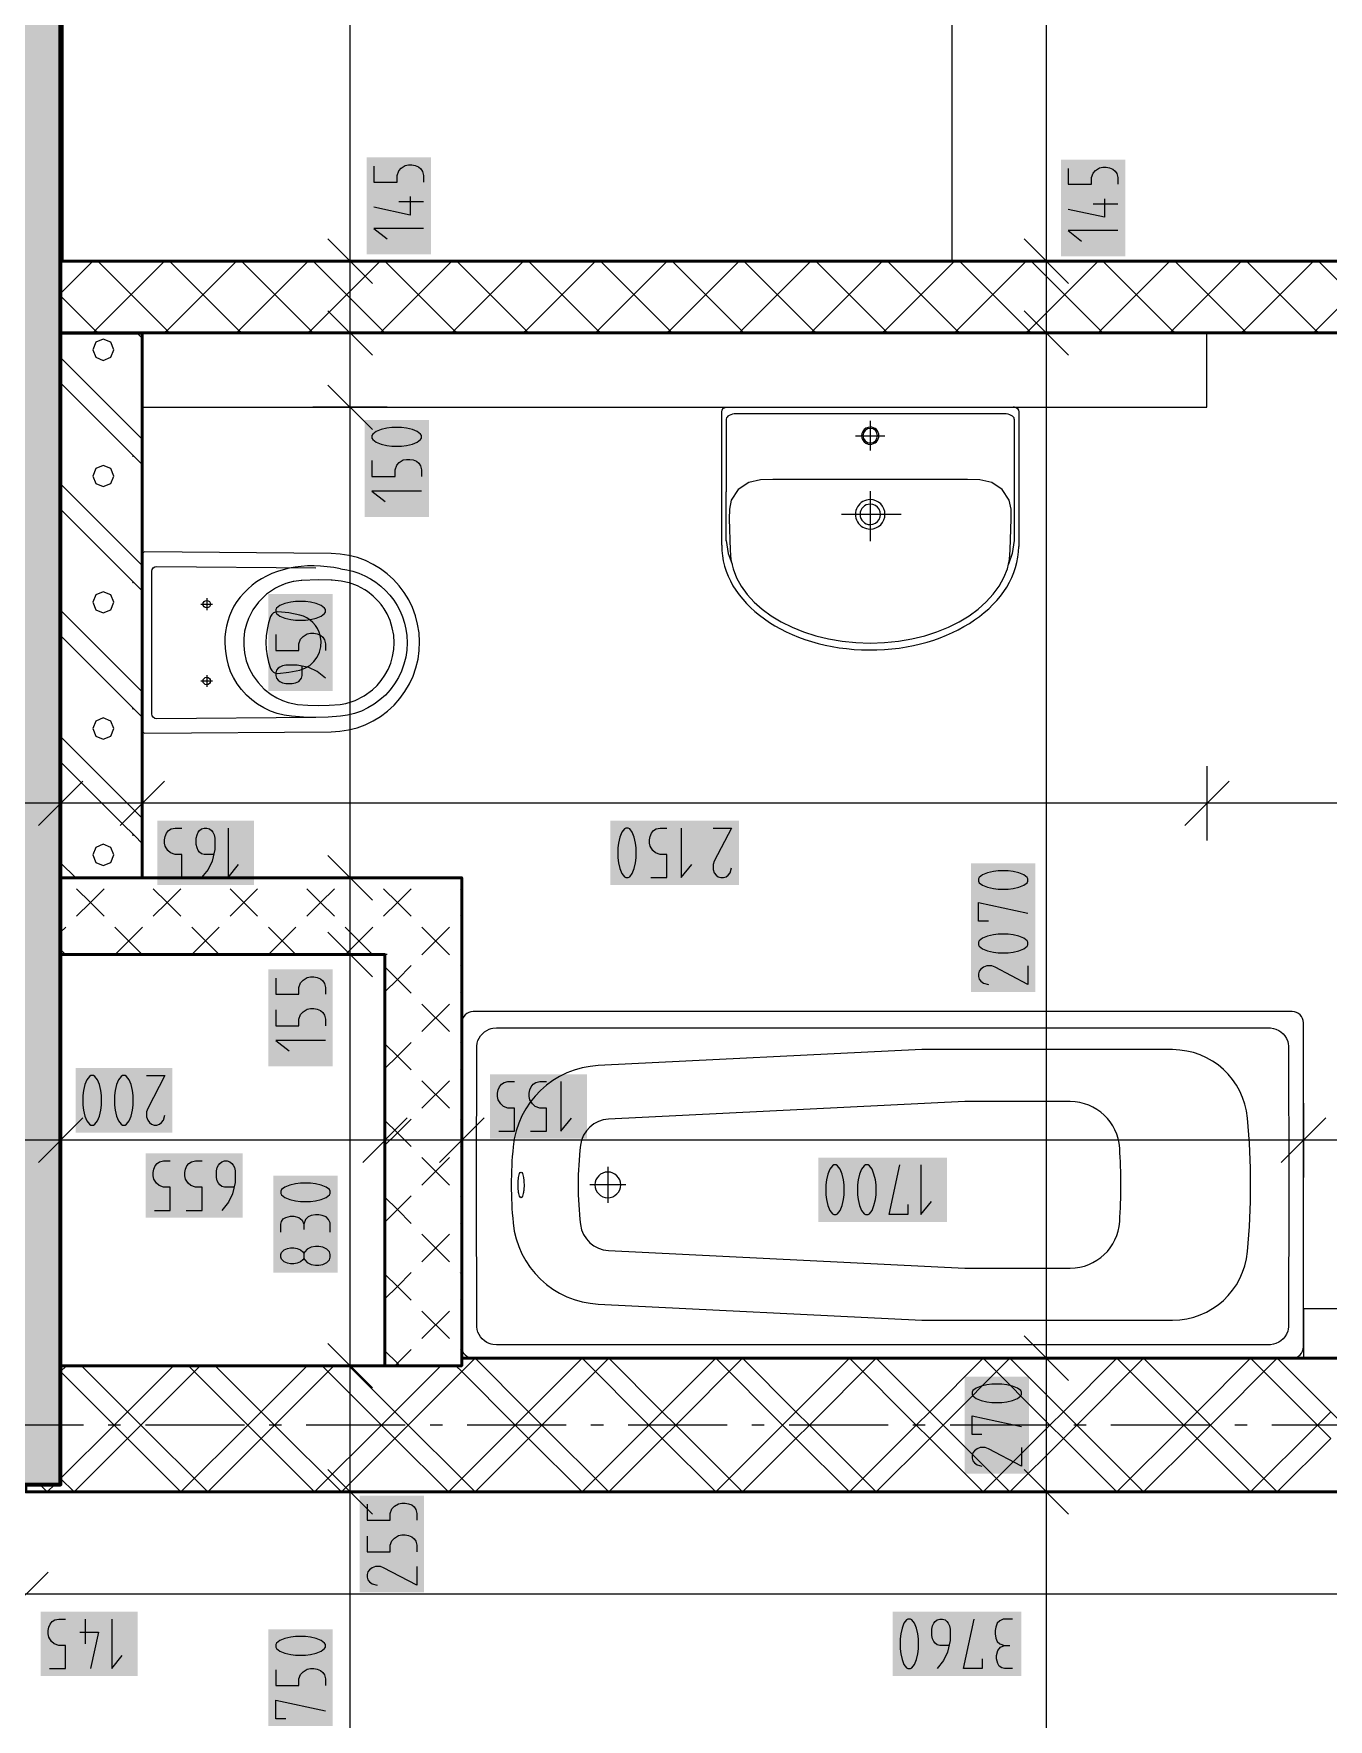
# Model space of a CAD drawing. Header units: millimetres. Extents: x 0 to 594, y 0 to 420.
# Drawn here: x 157.61 to 184.4, y 228.99 to 263.88 of the extents above; entities that cross this region are included whole.
import ezdxf

# ---------------------------------------------------------------- set-up
doc = ezdxf.new("R2010")
doc.units = ezdxf.units.MM
doc.header["$LTSCALE"] = 8
for name, color, linetype in [('PDF_Instalacni prizdivka do 1m', 7, 'Continuous'), ('PDF_Instalacni prizdivky', 7, 'Continuous'), ('PDF_Koty delkove', 7, 'Continuous'), ('PDF_Kuchyne', 7, 'Continuous'), ('PDF_Osy hlavni', 7, 'Continuous'), ('PDF_Pricky CP', 7, 'Continuous'), ('PDF_Pricky zdene', 7, 'Continuous'), ('PDF_Sanita', 7, 'Continuous'), ('PDF_Steny akusticke', 7, 'Continuous'), ('PDF_Steny obvodove nosne', 7, 'Continuous')]:
    doc.layers.add(name, color=color, linetype=linetype)

msp = doc.modelspace()

# ---------------------------------------------------------------- hatches: boundary and pattern name
at = {"layer": 'PDF_Steny obvodove nosne', "true_color": 0xc0c0c0, "transparency": 33554559}
msp.add_hatch(color=9, dxfattribs=at).paths.add_polyline_path([(156.114, 323.745), (156.114, 233.853), (158.164, 233.853), (158.164, 326.238), (158.164, 328.778), (156.114, 328.091)])

# ---------------------------------------------------------------- linework, layer by layer
at = {"layer": 'PDF_Instalacni prizdivka do 1m', "lineweight": 25}
for points in [[(181.893, 257.685), (159.855, 257.684), (159.855, 256.147), (181.893, 256.147)], [(183.891, 236.467), (193.219, 236.467), (193.219, 237.492), (183.891, 237.492)]]:
    msp.add_lwpolyline(points, close=True, dxfattribs=at)
at = {"layer": 'PDF_Instalacni prizdivky', "lineweight": 50}
msp.add_lwpolyline([(158.164, 257.684), (158.164, 246.41), (158.164, 246.41), (159.855, 246.41), (159.855, 257.684), (158.215, 257.684)], close=True, dxfattribs=at)
at = {"layer": 'PDF_Instalacni prizdivky', "lineweight": 9}
for points in [[(159.048, 257.558), (158.893, 257.494), (158.829, 257.339), (158.893, 257.183), (159.048, 257.119), (159.203, 257.183), (159.268, 257.339), (159.203, 257.494)], [(159.048, 254.944), (158.893, 254.88), (158.829, 254.725), (158.893, 254.57), (159.048, 254.505), (159.203, 254.57), (159.268, 254.725), (159.203, 254.88)], [(159.048, 252.331), (158.893, 252.266), (158.829, 252.111), (158.893, 251.956), (159.048, 251.892), (159.203, 251.956), (159.268, 252.111), (159.203, 252.266)], [(159.048, 249.717), (158.893, 249.653), (158.829, 249.497), (158.893, 249.342), (159.048, 249.278), (159.203, 249.342), (159.268, 249.497), (159.203, 249.653)], [(159.048, 247.103), (158.893, 247.039), (158.829, 246.884), (158.893, 246.728), (159.048, 246.664), (159.203, 246.728), (159.268, 246.884), (159.203, 247.039)]]:
    msp.add_lwpolyline(points, close=True, dxfattribs=at)
for points in [[(159.855, 257.577), (159.748, 257.684)], [(159.855, 255.486), (159.702, 255.64), (158.164, 257.177)], [(159.702, 255.117), (159.44, 255.378), (158.164, 256.654)], [(159.855, 254.963), (159.702, 255.117)], [(159.855, 252.872), (159.702, 253.026), (158.164, 254.563)], [(159.44, 252.765), (158.164, 254.041)], [(159.702, 252.503), (159.44, 252.765)], [(159.855, 252.349), (159.702, 252.503)], [(159.855, 250.258), (159.702, 250.412), (158.164, 251.95)], [(159.44, 250.151), (158.164, 251.427)], [(159.702, 249.889), (159.44, 250.151)], [(159.855, 249.736), (159.702, 249.889)], [(159.855, 247.645), (159.702, 247.798), (158.164, 249.336)], [(159.44, 247.537), (158.164, 248.813)], [(159.702, 247.276), (159.44, 247.537)], [(159.855, 247.122), (159.702, 247.276)], [(158.477, 246.41), (158.164, 246.722)]]:
    msp.add_lwpolyline(points, dxfattribs=at)
at = {"layer": 'PDF_Instalacni prizdivky', "lineweight": 9, "transparency": 33554559}
for points in [[(159.662, 255.112), (159.639, 255.135), (159.685, 255.135), (159.662, 255.158)], [(159.662, 252.498), (159.639, 252.521), (159.685, 252.521), (159.662, 252.545)], [(159.662, 249.885), (159.639, 249.908), (159.685, 249.908), (159.662, 249.931)], [(159.662, 247.271), (159.639, 247.294), (159.685, 247.294), (159.662, 247.317)]]:
    msp.add_solid(points, dxfattribs=at)
at = {"layer": 'PDF_Koty delkove', "lineweight": 18}
for points in [[(178.568, 182.604), (178.568, 201.866), (178.568, 210.659), (178.568, 212.995), (178.568, 215.762), (178.568, 218.325), (178.568, 233.7), (178.568, 236.467), (178.568, 257.685), (178.568, 259.171), (178.568, 335.475), (178.568, 336.243)], [(164.157, 181.118), (164.157, 187.78), (164.157, 189.266), (164.157, 194.093), (164.157, 206.172), (164.157, 211.719), (164.157, 212.995), (164.157, 215.557), (164.157, 215.838), (164.157, 218.325), (164.157, 225.492), (164.157, 226.012), (164.157, 226.058), (164.157, 231.871), (164.157, 233.7), (164.157, 236.313), (164.157, 244.821), (164.157, 246.41), (164.157, 256.147), (164.157, 257.685), (164.157, 259.171), (164.157, 262.63), (164.157, 326.238)], [(164.65, 261.137), (164.65, 260.808), (165.128, 260.808), (165.128, 260.945), (165.162, 261.041), (165.214, 261.096), (165.299, 261.15), (165.366, 261.164), (165.435, 261.164), (165.504, 261.15), (165.571, 261.123), (165.623, 261.082), (165.658, 261.028), (165.675, 260.945), (165.675, 260.808)], [(179.022, 261.092), (179.022, 260.763), (179.499, 260.763), (179.499, 260.901), (179.534, 260.996), (179.585, 261.051), (179.67, 261.105), (179.738, 261.119), (179.807, 261.119), (179.875, 261.105), (179.943, 261.078), (179.994, 261.037), (180.029, 260.983), (180.047, 260.901), (180.047, 260.763)], [(165.401, 260.507), (165.401, 260.123), (164.65, 260.288)], [(165.675, 260.398), (165.162, 260.398)], [(179.773, 260.462), (179.773, 260.079), (179.022, 260.244)], [(180.047, 260.353), (179.534, 260.353)], [(164.618, 258.71), (163.695, 259.632)], [(165.675, 259.85), (164.65, 259.85), (164.923, 259.631)], [(179.029, 258.71), (178.107, 259.632)], [(180.047, 259.805), (179.022, 259.805), (179.294, 259.587)], [(164.925, 259.171), (164.157, 259.171), (163.388, 259.171)], [(179.337, 259.171), (178.568, 259.171), (177.799, 259.171)], [(164.618, 257.223), (163.695, 258.146)], [(179.029, 257.223), (178.107, 258.146)], [(164.925, 257.685), (164.157, 257.685), (163.388, 257.685)], [(179.337, 257.685), (178.568, 257.685), (177.799, 257.685)], [(164.618, 255.686), (163.695, 256.608)], [(164.925, 256.147), (164.157, 256.147), (163.388, 256.147)], [(165.223, 255.728), (165.017, 255.728), (164.916, 255.714), (164.796, 255.686), (164.694, 255.645), (164.625, 255.591), (164.609, 255.563), (164.609, 255.509), (164.625, 255.481), (164.694, 255.427), (164.796, 255.386), (164.916, 255.358), (165.017, 255.344), (165.223, 255.344), (165.325, 255.358), (165.445, 255.386), (165.547, 255.427), (165.616, 255.481), (165.634, 255.509), (165.634, 255.563), (165.616, 255.591), (165.547, 255.645), (165.445, 255.686), (165.325, 255.714)], [(165.325, 255.714), (165.223, 255.728)], [(164.609, 255.043), (164.609, 254.715), (165.086, 254.715), (165.086, 254.852), (165.121, 254.947), (165.172, 255.002), (165.257, 255.057), (165.325, 255.07), (165.394, 255.07), (165.462, 255.057), (165.53, 255.029), (165.581, 254.988), (165.616, 254.934), (165.634, 254.852), (165.634, 254.715)], [(165.634, 254.413), (164.609, 254.413), (164.881, 254.195)], [(163.233, 252.127), (163.028, 252.127), (162.927, 252.113), (162.807, 252.086), (162.704, 252.045), (162.635, 251.991), (162.619, 251.963), (162.619, 251.909), (162.635, 251.881), (162.704, 251.827), (162.807, 251.786), (162.927, 251.758), (163.028, 251.744), (163.233, 251.744)], [(163.233, 251.744), (163.336, 251.758), (163.455, 251.786), (163.558, 251.827), (163.627, 251.881), (163.644, 251.909), (163.644, 251.963), (163.627, 251.991), (163.558, 252.045), (163.455, 252.086), (163.336, 252.113), (163.233, 252.127)], [(162.619, 251.443), (162.619, 251.115), (163.097, 251.115), (163.097, 251.252), (163.132, 251.347), (163.183, 251.402), (163.268, 251.456), (163.336, 251.47), (163.404, 251.47), (163.473, 251.456), (163.54, 251.429), (163.592, 251.388), (163.627, 251.334), (163.644, 251.252), (163.644, 251.115)], [(163.644, 250.54), (163.473, 250.677), (163.302, 250.759), (163.063, 250.813), (162.823, 250.813), (162.755, 250.799), (162.704, 250.772), (162.67, 250.745), (162.635, 250.704), (162.619, 250.649), (162.619, 250.595), (162.635, 250.54), (162.67, 250.499), (162.704, 250.472), (162.755, 250.444), (162.823, 250.43), (162.96, 250.43), (163.028, 250.444), (163.097, 250.472), (163.148, 250.54), (163.165, 250.595), (163.165, 250.786)], [(158.625, 248.412), (157.703, 247.49)], [(158.164, 248.72), (158.164, 247.951), (158.164, 247.182)], [(160.317, 248.412), (159.394, 247.49)], [(159.855, 248.72), (159.855, 247.951), (159.855, 247.182)], [(182.354, 248.412), (181.432, 247.49)], [(181.893, 248.72), (181.893, 247.951), (181.893, 247.182)], [(194.346, 247.951), (193.219, 247.951), (187.844, 247.951), (181.893, 247.951), (159.855, 247.951), (158.164, 247.951), (156.063, 247.951)], [(160.343, 246.414), (160.672, 246.414), (160.672, 246.891), (160.535, 246.891), (160.44, 246.926), (160.385, 246.977), (160.33, 247.062), (160.316, 247.13), (160.316, 247.199), (160.33, 247.267), (160.357, 247.335), (160.398, 247.386), (160.453, 247.421), (160.535, 247.439), (160.672, 247.439)], [(160.987, 247.027), (160.973, 247.096), (160.973, 247.233), (160.987, 247.301), (161.014, 247.352), (161.042, 247.386), (161.083, 247.421), (161.138, 247.439), (161.192, 247.439), (161.247, 247.421), (161.288, 247.386), (161.315, 247.352), (161.343, 247.301), (161.357, 247.233), (161.357, 246.994), (161.302, 246.755), (161.22, 246.584), (161.083, 246.414)], [(161.63, 247.439), (161.63, 246.414), (161.849, 246.686)], [(170.381, 246.414), (170.709, 246.414), (170.709, 246.891), (170.572, 246.891), (170.477, 246.926), (170.422, 246.977), (170.368, 247.062), (170.354, 247.13), (170.354, 247.199), (170.368, 247.267), (170.395, 247.335), (170.436, 247.386), (170.49, 247.421), (170.572, 247.439), (170.709, 247.439)], [(171.011, 247.439), (171.011, 246.414), (171.229, 246.686)], [(171.668, 247.439), (172.051, 247.439), (171.695, 246.755), (171.668, 246.686), (171.668, 246.584), (171.695, 246.516), (171.736, 246.465), (171.777, 246.43), (171.832, 246.414), (171.886, 246.414), (171.941, 246.43)], [(161.329, 246.891), (161.138, 246.891), (161.083, 246.909), (161.042, 246.942), (161.014, 246.977), (160.987, 247.027)], [(164.618, 245.948), (163.695, 246.871)], [(164.925, 246.41), (164.157, 246.41), (163.388, 246.41)], [(171.941, 246.43), (171.982, 246.465), (172.023, 246.516), (172.051, 246.618)], [(177.777, 246.556), (177.572, 246.556), (177.471, 246.542), (177.351, 246.515), (177.248, 246.474), (177.18, 246.419), (177.163, 246.391), (177.163, 246.337), (177.18, 246.309), (177.248, 246.255), (177.351, 246.214), (177.471, 246.186), (177.572, 246.172), (177.777, 246.172), (177.88, 246.186), (178, 246.214), (178.102, 246.255)], [(178.102, 246.255), (178.171, 246.309), (178.188, 246.337), (178.188, 246.391), (178.171, 246.419), (178.102, 246.474), (178, 246.515), (177.88, 246.542), (177.777, 246.556)], [(177.367, 245.515), (177.163, 245.515), (177.163, 245.899), (178.188, 245.68)], [(164.618, 244.36), (163.695, 245.282)], [(164.925, 244.821), (164.157, 244.821), (163.388, 244.821)], [(178.188, 244.585), (178.188, 244.201), (177.505, 244.557), (177.436, 244.585), (177.334, 244.585), (177.266, 244.557), (177.215, 244.516)], [(162.619, 244.333), (162.619, 244.004), (163.097, 244.004), (163.097, 244.141), (163.132, 244.237), (163.183, 244.292), (163.268, 244.346), (163.336, 244.36), (163.404, 244.36), (163.473, 244.346), (163.54, 244.319), (163.592, 244.278), (163.627, 244.224)], [(163.627, 244.224), (163.644, 244.141), (163.644, 244.004)], [(177.215, 244.516), (177.18, 244.475), (177.163, 244.42), (177.163, 244.366), (177.18, 244.311), (177.215, 244.27), (177.266, 244.229), (177.367, 244.201)], [(162.619, 243.676), (162.619, 243.347), (163.097, 243.347), (163.097, 243.484), (163.132, 243.58), (163.183, 243.635), (163.268, 243.689), (163.336, 243.703), (163.404, 243.703), (163.473, 243.689), (163.54, 243.662), (163.592, 243.621), (163.627, 243.567), (163.644, 243.484), (163.644, 243.347)], [(163.644, 243.046), (162.619, 243.046), (162.892, 242.827)], [(158.844, 241.292), (158.872, 241.309), (158.926, 241.377), (158.967, 241.48), (158.995, 241.6), (159.009, 241.701), (159.009, 241.906), (158.995, 242.009), (158.967, 242.129), (158.926, 242.231), (158.872, 242.3), (158.844, 242.317), (158.789, 242.317), (158.761, 242.3), (158.707, 242.231), (158.666, 242.129), (158.639, 242.009), (158.625, 241.906)], [(159.939, 242.317), (160.323, 242.317), (159.966, 241.633), (159.939, 241.565), (159.939, 241.462), (159.966, 241.395), (160.007, 241.343), (160.048, 241.309), (160.103, 241.292), (160.158, 241.292), (160.213, 241.309), (160.254, 241.343), (160.295, 241.395), (160.323, 241.496)], [(167.206, 241.951), (167.22, 242.02), (167.247, 242.087), (167.288, 242.138), (167.342, 242.173), (167.424, 242.191), (167.562, 242.191)], [(167.89, 241.166), (168.219, 241.166), (168.219, 241.643), (168.081, 241.643), (167.986, 241.678), (167.931, 241.729), (167.877, 241.815), (167.863, 241.882), (167.863, 241.951), (167.877, 242.02), (167.904, 242.087), (167.945, 242.138), (167.999, 242.173), (168.081, 242.191), (168.219, 242.191)], [(168.52, 242.191), (168.52, 241.166), (168.738, 241.438)], [(158.164, 241.748), (158.164, 240.979), (158.164, 240.21)], [(158.625, 241.906), (158.625, 241.701), (158.639, 241.6), (158.666, 241.48), (158.707, 241.377), (158.761, 241.309), (158.789, 241.292), (158.844, 241.292)], [(164.878, 241.748), (164.878, 240.979), (164.878, 240.21)], [(166.467, 241.748), (166.467, 240.979), (166.467, 240.21)], [(167.233, 241.166), (167.562, 241.166), (167.562, 241.643), (167.424, 241.643), (167.329, 241.678), (167.274, 241.729), (167.22, 241.815), (167.206, 241.882), (167.206, 241.951)], [(183.891, 241.748), (183.891, 240.979), (183.891, 240.21)], [(158.625, 241.44), (157.703, 240.518)], [(165.339, 241.44), (164.417, 240.518)], [(166.928, 241.44), (166.005, 240.518)], [(184.353, 241.44), (183.43, 240.518)], [(193.219, 240.979), (189.234, 240.979), (184.432, 240.979), (183.891, 240.979), (182.668, 240.979), (166.467, 240.979), (164.878, 240.979), (158.164, 240.979), (156.114, 240.979), (145.659, 240.979), (143.046, 240.979)], [(160.078, 240.312), (160.092, 240.38), (160.119, 240.448), (160.16, 240.499), (160.214, 240.534), (160.296, 240.552), (160.433, 240.552)], [(160.762, 239.527), (161.091, 239.527), (161.091, 240.004), (160.953, 240.004), (160.858, 240.039), (160.803, 240.09), (160.749, 240.175), (160.735, 240.243), (160.735, 240.312), (160.749, 240.38), (160.776, 240.448), (160.817, 240.499), (160.871, 240.534), (160.953, 240.552), (161.091, 240.552)], [(161.748, 240.004), (161.556, 240.004), (161.501, 240.022), (161.46, 240.055), (161.433, 240.09), (161.406, 240.141), (161.392, 240.209), (161.392, 240.345), (161.406, 240.414), (161.433, 240.465), (161.46, 240.499), (161.501, 240.534), (161.556, 240.552), (161.61, 240.552), (161.665, 240.534), (161.706, 240.499), (161.734, 240.465), (161.762, 240.414), (161.775, 240.345), (161.775, 240.107), (161.72, 239.868), (161.638, 239.697), (161.501, 239.527)], [(174.659, 240.056), (174.659, 239.851), (174.673, 239.749), (174.7, 239.629), (174.741, 239.527), (174.795, 239.458), (174.823, 239.442), (174.877, 239.442), (174.905, 239.458), (174.959, 239.527), (175, 239.629), (175.028, 239.749), (175.042, 239.851), (175.042, 240.056), (175.028, 240.158), (175, 240.278), (174.959, 240.381), (174.905, 240.449), (174.877, 240.467), (174.823, 240.467), (174.795, 240.449), (174.741, 240.381), (174.7, 240.278)], [(175.699, 239.646), (175.699, 239.442), (175.316, 239.442), (175.534, 240.467)], [(175.973, 240.467), (175.973, 239.442), (176.191, 239.714)], [(160.105, 239.527), (160.433, 239.527), (160.433, 240.004), (160.296, 240.004), (160.201, 240.039), (160.146, 240.09), (160.092, 240.175), (160.078, 240.243), (160.078, 240.312)], [(163.335, 240.092), (163.13, 240.092), (163.028, 240.078), (162.908, 240.051), (162.806, 240.01), (162.737, 239.956), (162.721, 239.928), (162.721, 239.873), (162.737, 239.846), (162.806, 239.791), (162.908, 239.75), (163.028, 239.722), (163.13, 239.708), (163.335, 239.708), (163.437, 239.722), (163.557, 239.75), (163.66, 239.791), (163.728, 239.846), (163.746, 239.873), (163.746, 239.928), (163.728, 239.956), (163.66, 240.01), (163.557, 240.051), (163.437, 240.078), (163.335, 240.092)], [(174.7, 240.278), (174.673, 240.158), (174.659, 240.056)], [(162.721, 239.079), (162.721, 239.244), (162.737, 239.299), (162.772, 239.353), (162.823, 239.381), (162.925, 239.408), (162.994, 239.408), (163.096, 239.381), (163.165, 239.326), (163.199, 239.244), (163.199, 239.134)], [(163.746, 239.079), (163.746, 239.271), (163.711, 239.339), (163.66, 239.394), (163.575, 239.421), (163.506, 239.435), (163.437, 239.435), (163.352, 239.421), (163.285, 239.394), (163.233, 239.339), (163.199, 239.244)], [(163.199, 238.531), (163.181, 238.504), (163.13, 238.463), (163.062, 238.436), (162.994, 238.422), (162.925, 238.422), (162.857, 238.436), (162.789, 238.463), (162.737, 238.518), (162.721, 238.559), (162.721, 238.614), (162.737, 238.655), (162.789, 238.71), (162.857, 238.737), (162.925, 238.751), (162.994, 238.751), (163.062, 238.737), (163.13, 238.71), (163.181, 238.669), (163.199, 238.641)], [(163.506, 238.778), (163.437, 238.778), (163.352, 238.764), (163.267, 238.724), (163.216, 238.669), (163.199, 238.641), (163.199, 238.531), (163.216, 238.504), (163.267, 238.449), (163.352, 238.408), (163.437, 238.394), (163.506, 238.394)], [(163.506, 238.394), (163.591, 238.408), (163.677, 238.449), (163.728, 238.504), (163.746, 238.559), (163.746, 238.614), (163.728, 238.669), (163.677, 238.724), (163.591, 238.764), (163.506, 238.778)], [(179.029, 236.006), (178.107, 236.928)], [(164.618, 235.852), (163.695, 236.775)], [(164.925, 236.313), (164.157, 236.313), (163.388, 236.313)], [(179.337, 236.467), (178.568, 236.467), (177.799, 236.467)], [(177.235, 234.892), (177.031, 234.892), (177.031, 235.275), (178.056, 235.057)], [(178.056, 234.618), (178.056, 234.235), (177.372, 234.591), (177.303, 234.618), (177.201, 234.618), (177.133, 234.591), (177.082, 234.55), (177.047, 234.509), (177.031, 234.454), (177.031, 234.4), (177.047, 234.345), (177.082, 234.304), (177.133, 234.263), (177.235, 234.235)], [(164.618, 233.239), (163.695, 234.161)], [(179.029, 233.239), (178.107, 234.161)], [(164.925, 233.7), (164.157, 233.7), (163.388, 233.7)], [(164.509, 233.444), (164.509, 233.115), (164.987, 233.115), (164.987, 233.252), (165.022, 233.348), (165.073, 233.403), (165.158, 233.457), (165.226, 233.471), (165.294, 233.471), (165.363, 233.457), (165.431, 233.43), (165.482, 233.389), (165.517, 233.335), (165.534, 233.252), (165.534, 233.115)], [(179.337, 233.7), (178.568, 233.7), (177.799, 233.7)], [(164.509, 232.787), (164.509, 232.458), (164.987, 232.458), (164.987, 232.595), (165.022, 232.691), (165.073, 232.746), (165.158, 232.8), (165.226, 232.814), (165.294, 232.814), (165.363, 232.8), (165.431, 232.773), (165.482, 232.732), (165.517, 232.678), (165.534, 232.595), (165.534, 232.458)], [(157.908, 232.043), (156.985, 231.12)], [(164.85, 232.13), (164.782, 232.157), (164.679, 232.157), (164.612, 232.13), (164.56, 232.089), (164.525, 232.048), (164.509, 231.993), (164.509, 231.938), (164.525, 231.883), (164.56, 231.842), (164.612, 231.801), (164.713, 231.773)], [(165.534, 232.157), (165.534, 231.773), (164.85, 232.13)], [(268.043, 231.581), (211.361, 231.581), (203.469, 231.581), (195.986, 231.581), (157.447, 231.581), (155.96, 231.581), (143.046, 231.581), (133.821, 231.581), (128.081, 231.581)], [(157.935, 230.044), (158.263, 230.044), (158.263, 230.522), (158.126, 230.522), (158.031, 230.556), (157.976, 230.608), (157.922, 230.693), (157.908, 230.76), (157.908, 230.829), (157.922, 230.898), (157.949, 230.965), (157.99, 231.017), (158.044, 231.051), (158.126, 231.069), (158.263, 231.069)], [(158.674, 231.069), (158.674, 230.556)], [(159.222, 231.069), (159.222, 230.044), (159.44, 230.317)], [(175.539, 230.658), (175.539, 230.453), (175.553, 230.351), (175.58, 230.231), (175.621, 230.129), (175.675, 230.06), (175.703, 230.044), (175.757, 230.044), (175.785, 230.06), (175.84, 230.129), (175.881, 230.231), (175.909, 230.351), (175.923, 230.453), (175.923, 230.658), (175.909, 230.76), (175.881, 230.88), (175.84, 230.983), (175.785, 231.051), (175.757, 231.069), (175.703, 231.069), (175.675, 231.051), (175.621, 230.983), (175.58, 230.88), (175.553, 230.76)], [(176.552, 230.522), (176.36, 230.522), (176.305, 230.539), (176.264, 230.573), (176.237, 230.608), (176.21, 230.658), (176.196, 230.727), (176.196, 230.863), (176.21, 230.932), (176.237, 230.983), (176.264, 231.017), (176.305, 231.051), (176.36, 231.069), (176.415, 231.069), (176.47, 231.051), (176.511, 231.017), (176.538, 230.983), (176.566, 230.932), (176.58, 230.863), (176.58, 230.624), (176.525, 230.385), (176.442, 230.214), (176.305, 230.044)], [(177.237, 230.248), (177.237, 230.044), (176.853, 230.044), (177.072, 231.069)], [(177.866, 231.069), (177.674, 231.069), (177.606, 231.034), (177.551, 230.983), (177.524, 230.898), (177.51, 230.829), (177.51, 230.76), (177.524, 230.675), (177.551, 230.608)], [(158.565, 230.795), (158.948, 230.795), (158.783, 230.044)], [(175.553, 230.76), (175.539, 230.658)], [(177.551, 230.608), (177.606, 230.556), (177.701, 230.522)], [(177.866, 230.044), (177.701, 230.044), (177.646, 230.06), (177.592, 230.095), (177.564, 230.146), (177.537, 230.248), (177.537, 230.317), (177.564, 230.419), (177.619, 230.488), (177.701, 230.522), (177.811, 230.522)], [(162.619, 230.021), (162.619, 229.692), (163.097, 229.692), (163.097, 229.829), (163.132, 229.925), (163.183, 229.98), (163.268, 230.034), (163.336, 230.048), (163.404, 230.048), (163.473, 230.034), (163.54, 230.007), (163.592, 229.966), (163.627, 229.912), (163.644, 229.829), (163.644, 229.692)], [(162.823, 229.007), (162.619, 229.007), (162.619, 229.391), (163.644, 229.172)]]:
    msp.add_lwpolyline(points, dxfattribs=at)
for points in [[(169.697, 247.027), (169.697, 246.823), (169.711, 246.721), (169.738, 246.601), (169.779, 246.499), (169.833, 246.43), (169.861, 246.414), (169.915, 246.414), (169.943, 246.43), (169.997, 246.499), (170.038, 246.601), (170.066, 246.721), (170.08, 246.823), (170.08, 247.027), (170.066, 247.13), (170.038, 247.25), (169.997, 247.352), (169.943, 247.421), (169.915, 247.439), (169.861, 247.439), (169.833, 247.421), (169.779, 247.352), (169.738, 247.25), (169.711, 247.13)], [(177.777, 245.242), (177.572, 245.242), (177.471, 245.228), (177.351, 245.2), (177.248, 245.159), (177.18, 245.105), (177.163, 245.077), (177.163, 245.023), (177.18, 244.995), (177.248, 244.941), (177.351, 244.9), (177.471, 244.872), (177.572, 244.858), (177.777, 244.858), (177.88, 244.872), (178, 244.9), (178.102, 244.941), (178.171, 244.995), (178.188, 245.023), (178.188, 245.077), (178.171, 245.105), (178.102, 245.159), (178, 245.2), (177.88, 245.228)], [(159.282, 241.906), (159.282, 241.701), (159.296, 241.6), (159.323, 241.48), (159.364, 241.377), (159.418, 241.309), (159.446, 241.292), (159.501, 241.292), (159.529, 241.309), (159.583, 241.377), (159.624, 241.48), (159.652, 241.6), (159.666, 241.701), (159.666, 241.906), (159.652, 242.009), (159.624, 242.129), (159.583, 242.231), (159.529, 242.3), (159.501, 242.317), (159.446, 242.317), (159.418, 242.3), (159.364, 242.231), (159.323, 242.129), (159.296, 242.009)], [(174.002, 240.056), (174.002, 239.851), (174.015, 239.749), (174.043, 239.629), (174.084, 239.527), (174.138, 239.458), (174.166, 239.442), (174.22, 239.442), (174.248, 239.458), (174.302, 239.527), (174.343, 239.629), (174.371, 239.749), (174.385, 239.851), (174.385, 240.056), (174.371, 240.158), (174.343, 240.278), (174.302, 240.381), (174.248, 240.449), (174.22, 240.467), (174.166, 240.467), (174.138, 240.449), (174.084, 240.381), (174.043, 240.278), (174.015, 240.158)], [(177.645, 235.932), (177.44, 235.932), (177.338, 235.918), (177.218, 235.891), (177.116, 235.85), (177.047, 235.796), (177.031, 235.768), (177.031, 235.714), (177.047, 235.686), (177.116, 235.632), (177.218, 235.591), (177.338, 235.563), (177.44, 235.549), (177.645, 235.549), (177.747, 235.563), (177.867, 235.591), (177.97, 235.632), (178.038, 235.686), (178.056, 235.714), (178.056, 235.768), (178.038, 235.796), (177.97, 235.85), (177.867, 235.891), (177.747, 235.918)], [(163.233, 230.705), (163.028, 230.705), (162.927, 230.691), (162.807, 230.664), (162.704, 230.623), (162.635, 230.569), (162.619, 230.541), (162.619, 230.487), (162.635, 230.459), (162.704, 230.404), (162.807, 230.363), (162.927, 230.335), (163.028, 230.321), (163.233, 230.321), (163.336, 230.335), (163.455, 230.363), (163.558, 230.404), (163.627, 230.459), (163.644, 230.487), (163.644, 230.541), (163.627, 230.569), (163.558, 230.623), (163.455, 230.664), (163.336, 230.691)]]:
    msp.add_lwpolyline(points, close=True, dxfattribs=at)
at = {"layer": 'PDF_Koty delkove', "color": 7, "lineweight": 18, "true_color": 0xffffff, "transparency": 33554559}
for points in [[(165.829, 259.312), (165.829, 261.317), (164.496, 259.312), (164.496, 261.317)], [(180.2, 259.268), (180.2, 261.273), (178.868, 259.268), (178.868, 261.273)], [(165.787, 253.876), (165.787, 255.881), (164.455, 253.876), (164.455, 255.881)], [(163.798, 250.276), (163.798, 252.281), (162.465, 250.276), (162.465, 252.281)], [(162.168, 247.592), (160.163, 247.592), (162.168, 246.26), (160.163, 246.26)], [(172.205, 247.592), (169.543, 247.592), (172.205, 246.26), (169.543, 246.26)], [(178.342, 244.047), (178.342, 246.709), (177.01, 244.047), (177.01, 246.709)], [(163.798, 242.509), (163.798, 244.513), (162.465, 242.509), (162.465, 244.513)], [(160.477, 242.471), (158.472, 242.471), (160.477, 241.138), (158.472, 241.138)], [(169.057, 242.344), (167.052, 242.344), (169.057, 241.012), (167.052, 241.012)], [(161.929, 240.705), (159.924, 240.705), (161.929, 239.373), (159.924, 239.373)], [(176.51, 240.62), (173.848, 240.62), (176.51, 239.288), (173.848, 239.288)], [(163.9, 238.241), (163.9, 240.245), (162.567, 238.241), (162.567, 240.245)], [(178.209, 234.081), (178.209, 236.086), (176.877, 234.081), (176.877, 236.086)], [(165.688, 231.619), (165.688, 233.624), (164.355, 231.619), (164.355, 233.624)], [(159.759, 231.223), (157.754, 231.223), (159.759, 229.89), (157.754, 229.89)], [(178.047, 231.223), (175.386, 231.223), (178.047, 229.89), (175.386, 229.89)], [(163.798, 228.854), (163.798, 230.858), (162.465, 228.854), (162.465, 230.858)]]:
    msp.add_solid(points, dxfattribs=at)
at = {"layer": 'PDF_Kuchyne', "lineweight": 13}
msp.add_lwpolyline([(158.215, 265.321), (158.215, 277.621), (158.215, 283.771), (170.515, 283.771), (170.515, 277.621), (164.365, 277.621), (164.365, 265.321), (176.614, 265.321), (176.614, 259.171), (158.215, 259.171), (158.215, 265.321)], dxfattribs=at)
at = {"layer": 'PDF_Osy hlavni', "lineweight": 18}
for points in [[(158.636, 235.083), (156.586, 235.083)], [(159.405, 235.083), (159.149, 235.083)], [(161.968, 235.083), (159.918, 235.083)], [(162.736, 235.083), (162.48, 235.083)], [(165.299, 235.083), (163.249, 235.083)], [(166.067, 235.083), (165.811, 235.083)], [(168.63, 235.083), (166.58, 235.083)], [(169.399, 235.083), (169.142, 235.083)], [(171.961, 235.083), (169.911, 235.083)], [(172.73, 235.083), (172.474, 235.083)], [(175.292, 235.083), (173.242, 235.083)], [(176.061, 235.083), (175.805, 235.083)], [(178.624, 235.083), (176.574, 235.083)], [(179.392, 235.083), (179.136, 235.083)], [(181.955, 235.083), (179.905, 235.083)], [(182.724, 235.083), (182.467, 235.083)], [(185.286, 235.083), (183.236, 235.083)]]:
    msp.add_lwpolyline(points, dxfattribs=at)
at = {"layer": 'PDF_Pricky CP', "lineweight": 50}
msp.add_lwpolyline([(166.467, 244.821), (166.467, 246.41), (159.855, 246.41), (158.164, 246.41), (158.164, 244.821), (164.878, 244.821), (164.878, 236.313), (166.467, 236.313), (166.467, 236.467), (166.467, 244.821)], dxfattribs=at)
at = {"layer": 'PDF_Pricky CP', "lineweight": 9}
for points in [[(158.269, 246.407), (158.267, 246.41)], [(159.292, 246.41), (159.289, 246.407)], [(159.858, 246.407), (159.855, 246.41)], [(160.88, 246.41), (160.878, 246.407)], [(161.447, 246.407), (161.444, 246.41)], [(162.469, 246.41), (162.467, 246.407)], [(163.035, 246.407), (163.033, 246.41)], [(164.058, 246.41), (164.055, 246.407)], [(164.624, 246.407), (164.622, 246.41)], [(165.647, 246.41), (165.644, 246.407)], [(166.213, 246.407), (166.21, 246.41)], [(158.779, 245.897), (158.495, 246.182)], [(159.064, 245.613), (158.779, 245.897), (159.064, 246.182)], [(160.368, 245.897), (160.083, 246.182)], [(160.652, 245.613), (160.368, 245.897), (160.652, 246.182)], [(161.957, 245.897), (161.672, 246.182)], [(162.241, 245.613), (161.957, 245.897), (162.241, 246.182)], [(163.545, 245.897), (163.261, 246.182)], [(163.83, 245.613), (163.545, 245.897), (163.83, 246.182)], [(165.134, 245.897), (164.85, 246.182)], [(165.418, 245.613), (165.134, 245.897), (165.418, 246.182)], [(166.467, 246.153), (166.438, 246.182)], [(158.779, 245.897), (158.495, 245.613)], [(160.368, 245.897), (160.083, 245.613)], [(161.957, 245.897), (161.672, 245.613)], [(163.545, 245.897), (163.261, 245.613)], [(165.134, 245.897), (164.85, 245.613)], [(166.467, 245.641), (166.438, 245.613)], [(158.269, 245.387), (158.164, 245.282)], [(159.855, 244.821), (159.289, 245.387)], [(159.858, 245.387), (159.292, 244.821)], [(161.444, 244.821), (160.878, 245.387)], [(161.447, 245.387), (160.88, 244.821)], [(163.033, 244.821), (162.467, 245.387)], [(163.035, 245.387), (162.469, 244.821)], [(164.622, 244.821), (164.055, 245.387)], [(164.624, 245.387), (164.058, 244.821)], [(166.21, 244.821), (165.644, 245.387)], [(166.213, 245.387), (165.647, 244.821)], [(158.267, 244.821), (158.164, 244.923)], [(165.418, 244.024), (165.134, 244.308), (164.878, 244.565)], [(165.134, 244.308), (165.418, 244.593)], [(165.647, 244.821), (165.644, 244.818)], [(166.213, 244.818), (166.21, 244.821)], [(166.467, 244.565), (166.438, 244.593)], [(165.134, 244.308), (164.878, 244.052)], [(166.467, 244.052), (166.438, 244.024)], [(166.213, 243.23), (165.644, 243.798)], [(166.213, 243.798), (165.644, 243.23)], [(164.878, 242.463), (165.134, 242.72), (165.418, 243.004)], [(165.418, 242.435), (165.134, 242.72), (164.878, 242.976)], [(166.467, 242.976), (166.438, 243.004)], [(166.467, 242.463), (166.438, 242.435)], [(166.213, 241.641), (165.644, 242.21)], [(166.213, 242.21), (165.644, 241.641)], [(164.878, 240.875), (165.134, 241.131), (165.418, 241.415)], [(166.467, 241.387), (166.438, 241.415)], [(165.418, 240.847), (165.134, 241.131), (164.878, 241.387)], [(166.467, 240.875), (166.438, 240.847)], [(166.213, 240.052), (165.644, 240.621)], [(166.213, 240.621), (165.644, 240.052)], [(164.878, 239.286), (165.134, 239.542), (165.418, 239.827)], [(165.418, 239.258), (165.134, 239.542), (164.878, 239.798)], [(166.467, 239.798), (166.438, 239.827)], [(166.213, 238.463), (165.644, 239.032)], [(166.213, 239.032), (165.644, 238.463)], [(166.467, 239.286), (166.438, 239.258)], [(164.878, 237.697), (165.134, 237.953), (165.418, 238.238)], [(165.418, 237.669), (165.134, 237.953), (164.878, 238.21)], [(166.467, 238.21), (166.438, 238.238)], [(166.467, 237.697), (166.438, 237.669)], [(166.213, 236.875), (165.644, 237.443)], [(166.213, 237.443), (165.644, 236.875)], [(165.185, 236.313), (165.134, 236.365), (164.878, 236.621)], [(165.083, 236.313), (165.134, 236.365), (165.418, 236.649)], [(166.467, 236.621), (166.438, 236.649)]]:
    msp.add_lwpolyline(points, dxfattribs=at)
at = {"layer": 'PDF_Pricky zdene', "lineweight": 9}
for points in [[(158.83, 259.171), (158.164, 258.505)], [(160.317, 259.171), (158.882, 257.736), (158.83, 257.685)], [(160.419, 257.685), (160.368, 257.736), (158.933, 259.171)], [(161.803, 259.171), (160.368, 257.736), (160.317, 257.685)], [(161.905, 257.685), (161.854, 257.736), (160.419, 259.171)], [(163.289, 259.171), (161.854, 257.736), (161.803, 257.685)], [(163.392, 257.685), (163.34, 257.736), (161.905, 259.171)], [(164.775, 259.171), (163.34, 257.736), (163.289, 257.685)], [(164.878, 257.685), (164.827, 257.736), (163.392, 259.171)], [(166.262, 259.171), (164.827, 257.736), (164.775, 257.685)], [(166.364, 257.685), (166.313, 257.736), (164.878, 259.171)], [(167.748, 259.171), (166.313, 257.736), (166.262, 257.685)], [(167.85, 257.685), (167.799, 257.736), (166.364, 259.171)], [(169.234, 259.171), (167.799, 257.736), (167.748, 257.685)], [(169.337, 257.685), (169.285, 257.736), (167.85, 259.171)], [(170.72, 259.171), (169.285, 257.736), (169.234, 257.685)], [(170.823, 257.685), (170.772, 257.736), (169.337, 259.171)], [(172.207, 259.171), (170.772, 257.736), (170.72, 257.685)], [(172.309, 257.685), (172.258, 257.736), (170.823, 259.171)], [(173.693, 259.171), (172.258, 257.736), (172.207, 257.685)], [(173.795, 257.685), (173.744, 257.736), (172.309, 259.171)], [(175.179, 259.171), (173.744, 257.736), (173.693, 257.685)], [(175.281, 257.685), (175.23, 257.736), (173.795, 259.171)], [(176.665, 259.171), (175.23, 257.736), (175.179, 257.685)], [(176.768, 257.685), (176.716, 257.736), (175.281, 259.171)], [(178.151, 259.171), (176.716, 257.736), (176.665, 257.685)], [(178.254, 257.685), (178.203, 257.736), (176.768, 259.171)], [(179.638, 259.171), (178.203, 257.736), (178.151, 257.685)], [(179.74, 257.685), (179.689, 257.736), (178.254, 259.171)], [(181.124, 259.171), (179.689, 257.736)], [(181.226, 257.685), (181.175, 257.736), (179.74, 259.171)], [(182.61, 259.171), (181.175, 257.736), (181.124, 257.685)], [(182.661, 257.736), (181.226, 259.171)], [(184.096, 259.171), (182.661, 257.736), (182.61, 257.685)], [(184.199, 257.685), (184.148, 257.736), (182.713, 259.171)], [(185.583, 259.171), (184.148, 257.736), (184.096, 257.685)], [(185.685, 257.685), (185.634, 257.736), (184.199, 259.171)], [(158.933, 257.685), (158.882, 257.736), (158.164, 258.453)], [(179.689, 257.736), (179.638, 257.685)], [(182.713, 257.685), (182.661, 257.736)]]:
    msp.add_lwpolyline(points, dxfattribs=at)
at = {"layer": 'PDF_Pricky zdene', "lineweight": 50}
msp.add_lwpolyline([(192.86, 259.171), (158.215, 259.171), (158.164, 259.171), (158.164, 257.685), (158.215, 257.685), (192.86, 257.685)], dxfattribs=at)
at = {"layer": 'PDF_Sanita', "lineweight": 13}
for points in [[(171.848, 253.296), (171.848, 256.053, -0.414092), (171.939, 256.147), (171.942, 256.147), (171.961, 256.147), (177.884, 256.147), (177.904, 256.147), (177.907, 256.147), (177.904, 256.147), (177.884, 256.147)], [(177.904, 256.147, -0.414172), (177.998, 256.053), (177.998, 253.285, -0.003388), (177.998, 253.266)], [(183.656, 243.642), (183.656, 243.642), (166.702, 243.642, 0.414212), (166.467, 243.406), (166.467, 236.703, 0.414247), (166.702, 236.467), (183.656, 236.467, 0.414247), (183.891, 236.703), (183.891, 243.406, 0.414212), (183.656, 243.642)], [(168.925, 239.234, 0.36482), (169.506, 238.695), (176.878, 238.331), (179.063, 238.332, 0.395988), (180.086, 239.294, 0.031026), (180.086, 240.815, 0.395976), (179.063, 241.777), (176.878, 241.778), (169.506, 241.414, 0.364836), (168.925, 240.875)]]:
    msp.add_lwpolyline(points, format="xyb", dxfattribs=at)
for points in [[(171.943, 255.904), (171.943, 254.398)], [(177.698, 256.012), (172.148, 256.012)], [(174.923, 255.865), (174.923, 255.254)], [(177.903, 255.904), (177.903, 253.393), (177.862, 253.124), (177.782, 252.904)], [(174.617, 255.56), (175.228, 255.56)], [(177.82, 253.194), (177.841, 253.841), (177.837, 254.039), (177.798, 254.228), (177.654, 254.443), (177.436, 254.59), (177.193, 254.647), (176.939, 254.654), (172.907, 254.654), (172.653, 254.647), (172.41, 254.59), (172.192, 254.443), (172.047, 254.228), (172.008, 254.039), (172.004, 253.841), (172.025, 253.193)], [(171.94, 253.386), (171.943, 254.398)], [(174.923, 254.408), (174.923, 253.378)], [(174.331, 253.932), (175.566, 253.932)], [(171.943, 253.393), (171.984, 253.124), (172.063, 252.904)], [(166.774, 240.024), (166.776, 242.928), (166.784, 242.986), (166.802, 243.042), (166.825, 243.091), (166.854, 243.137), (166.888, 243.177), (166.935, 243.219), (166.983, 243.251), (167.036, 243.276), (167.074, 243.289), (167.113, 243.298), (167.189, 243.304), (175.179, 243.304)], [(175.179, 243.304), (183.211, 243.302), (183.269, 243.293), (183.321, 243.277), (183.378, 243.249), (183.423, 243.219), (183.47, 243.178), (183.505, 243.136), (183.539, 243.081), (183.564, 243.021), (183.576, 242.976), (183.582, 242.929), (183.584, 240.024), (183.582, 237.119), (183.576, 237.072), (183.564, 237.027), (183.539, 236.967), (183.505, 236.911), (183.47, 236.87), (183.423, 236.828), (183.378, 236.799), (183.321, 236.771), (183.269, 236.755), (183.211, 236.746), (175.179, 236.744), (167.189, 236.744), (167.113, 236.75), (167.074, 236.759), (167.036, 236.772), (166.983, 236.796), (166.935, 236.829), (166.888, 236.87), (166.854, 236.911), (166.825, 236.956), (166.802, 237.006), (166.784, 237.062), (166.776, 237.12), (166.774, 240.024)], [(169.49, 240.428), (169.49, 239.682)], [(167.645, 240.209), (167.649, 240.233), (167.656, 240.26), (167.665, 240.288), (167.679, 240.312), (167.695, 240.321), (167.711, 240.312), (167.724, 240.288), (167.734, 240.26), (167.741, 240.233), (167.745, 240.209), (167.748, 240.189), (167.75, 240.172), (167.752, 240.158), (167.753, 240.146), (167.753, 240.135), (167.754, 240.126), (167.755, 240.099), (167.756, 240.07), (167.756, 240.03), (167.754, 239.983), (167.753, 239.974), (167.753, 239.964), (167.752, 239.952), (167.75, 239.937), (167.748, 239.92), (167.745, 239.9), (167.741, 239.877), (167.734, 239.849), (167.724, 239.821), (167.711, 239.798), (167.695, 239.788), (167.679, 239.798), (167.665, 239.821), (167.656, 239.849), (167.649, 239.877), (167.645, 239.9), (167.642, 239.92), (167.64, 239.937), (167.638, 239.952), (167.637, 239.964), (167.636, 239.974), (167.636, 239.983), (167.635, 239.991), (167.634, 240.016), (167.633, 240.043), (167.634, 240.083)], [(167.634, 240.083), (167.636, 240.135), (167.637, 240.146), (167.638, 240.158), (167.64, 240.172), (167.642, 240.189), (167.645, 240.209)], [(169.863, 240.055), (169.117, 240.055)]]:
    msp.add_lwpolyline(points, dxfattribs=at)
for points in [[(174.923, 255.738, 1.000029), (174.923, 255.381, 0.414247), (175.101, 255.56, 0.414247)], [(174.923, 255.71, 0.999919), (174.923, 255.409, 0.999969)], [(174.923, 254.237, 1.00003), (174.923, 253.626, 0.414217), (175.228, 253.932, 0.414246)], [(174.923, 253.72, 1.000013), (174.923, 254.143, 0.999981)], [(169.294, 242.523, 0.372028), (167.53, 240.84, 0.048487), (167.53, 239.27, 0.372028), (169.294, 237.587), (175.99, 237.256), (181.181, 237.256, 0.387968), (182.732, 238.674, 0.045237), (182.732, 241.436, 0.387964), (181.181, 242.853), (175.99, 242.853)], [(169.49, 239.788, 0.414222), (169.757, 240.055, 0.414205), (169.49, 240.321, 0.414178), (169.224, 240.055, 0.414194)]]:
    msp.add_lwpolyline(points, format="xyb", close=True, dxfattribs=at)
at = {"layer": 'PDF_Sanita', "lineweight": 25}
msp.add_lwpolyline([(163.766, 253.122), (159.908, 253.157), (159.907, 253.157), (159.871, 253.142), (159.856, 253.105), (159.855, 249.451), (159.855, 249.451), (159.87, 249.415), (159.906, 249.4), (163.765, 249.432), (163.946, 249.442), (164.125, 249.47), (164.3, 249.516), (164.469, 249.578), (164.632, 249.656), (164.787, 249.751), (164.931, 249.86), (165.065, 249.983), (165.186, 250.119), (165.292, 250.265), (165.384, 250.422), (165.46, 250.586), (165.52, 250.756), (165.562, 250.932), (165.587, 251.111), (165.594, 251.292, 0.409117)], format="xyb", close=True, dxfattribs=at)
for points in [[(163.447, 249.729), (160.153, 249.702), (160.114, 249.709), (160.08, 249.731), (160.058, 249.764), (160.05, 249.803), (160.05, 249.804), (160.051, 252.752), (160.051, 252.753), (160.059, 252.792), (160.081, 252.825), (160.115, 252.847), (160.154, 252.855), (163.448, 252.825)], [(163.955, 252.801), (164.085, 252.782), (164.213, 252.753), (164.338, 252.713), (164.46, 252.662), (164.577, 252.6), (164.688, 252.529), (164.792, 252.448), (164.89, 252.359), (164.979, 252.262), (165.059, 252.157), (165.13, 252.046), (165.192, 251.929), (165.243, 251.808), (165.283, 251.682), (165.312, 251.554), (165.331, 251.423), (165.338, 251.273), (165.33, 251.123), (165.308, 250.974), (165.271, 250.829), (165.22, 250.688), (165.155, 250.552), (165.077, 250.423), (164.987, 250.303), (164.886, 250.191), (164.774, 250.09), (164.653, 250.001), (164.524, 249.924), (164.389, 249.86), (164.247, 249.81), (164.102, 249.774), (163.954, 249.753), (163.7, 249.735), (163.447, 249.729), (163.194, 249.735), (162.94, 249.754), (162.793, 249.775), (162.647, 249.811), (162.506, 249.861), (162.37, 249.925), (162.241, 250.002), (162.12, 250.092), (162.009, 250.192), (161.907, 250.304), (161.818, 250.425), (161.74, 250.554), (161.675, 250.689)], [(164.834, 252.017), (164.796, 252.069), (164.744, 252.131), (164.635, 252.241), (164.514, 252.337), (164.464, 252.37), (164.308, 252.454), (164.142, 252.515), (164.136, 252.517), (163.974, 252.552), (163.784, 252.57), (163.784, 252.57), (163.765, 252.571), (163.497, 252.578), (163.155, 252.566), (163.143, 252.565), (162.991, 252.544), (162.979, 252.541), (162.826, 252.499), (162.679, 252.439), (162.615, 252.406), (162.425, 252.277), (162.261, 252.116), (162.143, 251.954), (162.051, 251.774), (162.009, 251.659), (161.973, 251.513), (161.954, 251.365), (161.953, 251.215), (161.969, 251.065), (162.008, 250.899), (162.069, 250.738), (162.151, 250.588), (162.252, 250.449), (162.379, 250.317), (162.523, 250.205), (162.523, 250.205), (162.637, 250.137), (162.756, 250.081), (162.875, 250.039), (163.07, 249.997), (163.278, 249.981), (163.278, 249.981), (163.509, 249.976), (163.722, 249.98), (163.951, 249.997), (164.067, 250.019), (164.181, 250.051), (164.181, 250.051), (164.262, 250.08), (164.262, 250.08), (164.448, 250.174), (164.617, 250.297), (164.715, 250.39), (164.802, 250.492), (164.878, 250.603), (164.942, 250.721), (164.996, 250.854), (165.035, 250.992), (165.059, 251.133), (165.067, 251.276), (165.058, 251.432), (165.03, 251.584), (164.984, 251.733), (164.921, 251.875), (164.921, 251.875), (164.864, 251.973), (164.843, 252.005), (164.834, 252.017)], [(162.779, 252.482), (162.757, 252.474)], [(159.856, 252.047), (159.856, 252.073)], [(161.065, 252.072), (161.311, 252.072)], [(161.188, 252.195), (161.188, 251.949)], [(162.419, 251.415), (162.413, 251.277), (162.419, 251.14), (162.438, 251.004), (162.468, 250.87), (162.51, 250.739), (162.534, 250.697), (162.57, 250.664), (162.615, 250.644), (162.663, 250.639), (162.89, 250.663), (163.114, 250.708), (163.113, 250.708), (163.222, 250.747), (163.32, 250.806), (163.406, 250.883), (163.474, 250.976), (163.523, 251.08), (163.551, 251.192), (163.557, 251.307), (163.539, 251.421), (163.515, 251.496), (163.481, 251.567), (163.437, 251.633), (163.385, 251.692), (163.326, 251.744), (163.26, 251.788), (163.189, 251.822), (163.114, 251.846), (163.115, 251.846), (162.891, 251.892), (162.663, 251.915), (162.615, 251.91), (162.571, 251.891), (162.535, 251.858), (162.511, 251.816)], [(162.511, 251.816), (162.468, 251.685), (162.438, 251.551), (162.419, 251.415)], [(159.855, 250.484), (159.855, 250.51)], [(161.065, 250.484), (161.311, 250.483)], [(161.188, 250.606), (161.188, 250.36)]]:
    msp.add_lwpolyline(points, dxfattribs=at)
for centre, radius in [((161.188, 252.072), 0.0769), ((161.188, 250.483), 0.0768)]:
    msp.add_circle(centre, radius, dxfattribs=at)
at = {"layer": 'PDF_Sanita', "lineweight": 9}
msp.add_arc((175.607, 240.055), 6.732, 172.9992, 187.0008, dxfattribs=at)
at = {"layer": 'PDF_Sanita', "lineweight": 25}
msp.add_ellipse((163.744, 250.981), major_axis=(-2.051, 0.932), ratio=0.799377, start_param=4.963989, end_param=6.955331, dxfattribs=at)
at = {"layer": 'PDF_Sanita', "lineweight": 13}
for points in [[(171.848, 256.053), (171.848, 256.053), (171.848, 256.053), (171.848, 256.053)], [(177.904, 256.147), (177.904, 256.147), (177.904, 256.147), (177.904, 256.147)], [(172.148, 256.012), (172.035, 256.012), (171.943, 255.964), (171.943, 255.904)], [(177.903, 255.904), (177.903, 255.964), (177.811, 256.012), (177.698, 256.012)], [(171.848, 253.296), (171.836, 252.105), (173.203, 251.133), (174.901, 251.125)], [(174.901, 251.125), (176.599, 251.116), (177.986, 252.075), (177.998, 253.266)], [(172.025, 253.193), (172.026, 252.13), (173.323, 251.269), (174.923, 251.269)], [(174.923, 251.269), (176.523, 251.269), (177.82, 252.131), (177.82, 253.194)]]:
    msp.add_open_spline(points, degree=3, dxfattribs=at)
at = {"layer": 'PDF_Steny akusticke', "lineweight": 50}
msp.add_lwpolyline([(193.219, 236.467), (166.467, 236.467), (166.467, 236.313), (164.878, 236.313), (158.164, 236.313), (158.164, 233.853), (157.447, 233.853), (157.447, 233.7), (166.467, 233.7), (193.219, 233.7)], dxfattribs=at)
at = {"layer": 'PDF_Steny akusticke', "lineweight": 9}
for points in [[(163.269, 236.313), (162.315, 235.36), (162.039, 235.083), (160.655, 233.7), (159.548, 234.807), (159.271, 235.083), (158.164, 236.19), (158.287, 236.313)], [(160.501, 236.313), (159.548, 235.36), (159.271, 235.083), (158.164, 233.976), (158.441, 233.7), (159.548, 234.807), (159.825, 235.083), (161.055, 236.313)], [(163.822, 236.313), (162.592, 235.083), (162.315, 234.807), (161.208, 233.7), (159.825, 235.083), (159.548, 235.36), (158.595, 236.313)], [(166.036, 236.313), (165.083, 235.36), (164.806, 235.083), (163.422, 233.7), (162.315, 234.807), (162.039, 235.083), (160.809, 236.313)], [(164.13, 236.313), (165.083, 235.36), (165.36, 235.083), (165.083, 234.807), (163.976, 233.7), (162.592, 235.083), (162.315, 235.36), (161.362, 236.313)], [(166.344, 236.313), (166.467, 236.19), (165.36, 235.083), (166.467, 233.976), (166.19, 233.7), (165.083, 234.807), (164.806, 235.083), (163.576, 236.313)], [(166.467, 236.19), (166.743, 236.467)], [(167.574, 235.083), (166.467, 236.19)], [(167.85, 235.36), (166.743, 236.467)], [(169.511, 233.7), (168.127, 235.083), (167.85, 235.36), (168.957, 236.467)], [(168.127, 235.083), (169.511, 236.467)], [(170.341, 235.083), (168.957, 236.467)], [(172.278, 233.7), (170.895, 235.083), (170.618, 235.36), (169.511, 236.467)], [(173.109, 235.083), (171.725, 236.467), (170.618, 235.36)], [(170.895, 235.083), (172.278, 236.467)], [(175.046, 233.7), (173.662, 235.083), (173.385, 235.36), (172.278, 236.467)], [(175.876, 235.083), (174.492, 236.467), (173.385, 235.36)], [(177.813, 233.7), (176.429, 235.083), (176.153, 235.36), (175.046, 236.467), (173.662, 235.083)], [(176.153, 235.36), (177.26, 236.467)], [(176.429, 235.083), (177.813, 236.467)], [(178.643, 235.083), (177.26, 236.467)], [(180.581, 233.7), (179.197, 235.083), (178.92, 235.36), (177.813, 236.467)], [(182.795, 233.7), (181.688, 234.807), (181.411, 235.083), (180.027, 236.467), (178.92, 235.36)], [(179.197, 235.083), (180.581, 236.467)], [(183.348, 233.7), (181.964, 235.083), (181.688, 235.36), (180.581, 236.467)], [(181.688, 235.36), (182.795, 236.467)], [(181.964, 235.083), (183.348, 236.467)], [(184.178, 235.083), (182.795, 236.467)], [(186.116, 233.7), (184.732, 235.083), (184.455, 235.36), (183.348, 236.467)], [(167.574, 235.083), (167.85, 235.36)], [(170.341, 235.083), (170.618, 235.36)], [(173.109, 235.083), (173.385, 235.36)], [(175.876, 235.083), (176.153, 235.36)], [(178.643, 235.083), (178.92, 235.36)], [(181.411, 235.083), (181.688, 235.36)], [(184.178, 235.083), (184.455, 235.36)], [(167.85, 234.807), (167.574, 235.083), (166.467, 233.976)], [(166.743, 233.7), (167.85, 234.807), (168.127, 235.083)], [(168.957, 233.7), (167.85, 234.807)], [(169.511, 233.7), (170.618, 234.807), (170.341, 235.083), (168.957, 233.7)], [(170.618, 234.807), (170.895, 235.083)], [(171.725, 233.7), (170.618, 234.807)], [(172.278, 233.7), (173.385, 234.807), (173.109, 235.083), (171.725, 233.7)], [(173.385, 234.807), (173.662, 235.083)], [(174.492, 233.7), (173.385, 234.807)], [(177.26, 233.7), (176.153, 234.807), (175.876, 235.083), (174.492, 233.7)], [(175.046, 233.7), (176.153, 234.807)], [(176.153, 234.807), (176.429, 235.083)], [(180.027, 233.7), (178.92, 234.807), (178.643, 235.083), (177.26, 233.7)], [(177.813, 233.7), (178.92, 234.807)], [(178.92, 234.807), (179.197, 235.083)], [(180.027, 233.7), (181.411, 235.083)], [(180.581, 233.7), (181.688, 234.807)], [(181.688, 234.807), (181.964, 235.083)], [(183.348, 233.7), (184.455, 234.807), (184.178, 235.083), (182.795, 233.7)], [(158.041, 233.853), (157.887, 233.7), (157.734, 233.853)], [(166.743, 233.7), (166.467, 233.976)]]:
    msp.add_lwpolyline(points, dxfattribs=at)
at = {"layer": 'PDF_Steny obvodove nosne', "lineweight": 70}
msp.add_lwpolyline([(156.114, 323.745), (156.114, 322.669), (156.114, 320.055), (156.114, 277.928), (156.114, 276.442), (156.114, 244.052), (156.114, 241.438), (156.114, 235.288), (156.114, 233.853), (157.447, 233.853), (158.164, 233.853), (158.164, 236.313), (158.164, 246.41), (158.164, 257.684), (158.164, 326.238), (158.164, 328.778), (156.114, 328.091), (156.114, 323.95)], close=True, dxfattribs=at)

doc.saveas('drawing.dxf')
